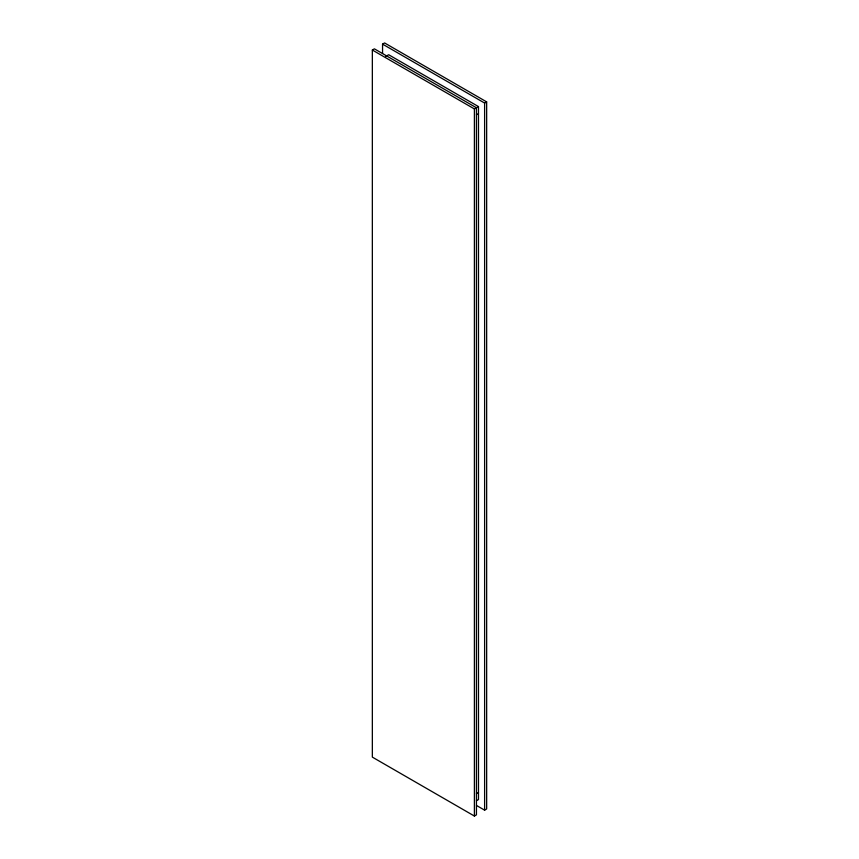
<?xml version="1.0" encoding="UTF-8"?>
<svg xmlns="http://www.w3.org/2000/svg" width="859" height="859" viewBox="0 0 859 859"><rect width="100%" height="100%" fill="white"/><g stroke="black" fill="none" stroke-linecap="round" stroke-linejoin="round"><path stroke-width="1.29" d="M372.344 50.026L374.384 48.845L476.444 107.772L476.444 814.869L474.404 816.05L372.344 757.123L372.344 50.026L474.404 108.943L478.484 106.591L478.484 799.546L476.444 800.728M382.556 53.516L382.556 44.131L384.596 42.95L486.656 101.877L486.656 808.974L484.616 810.155L476.498 805.474M385.616 56.501L388.676 54.74L478.484 106.591M382.556 44.131L484.616 103.048L486.656 101.877M476.444 114.838L478.484 113.656M476.444 793.662L478.484 792.481M484.616 103.048L484.616 810.155M474.404 108.943L474.404 816.05"/></g></svg>
